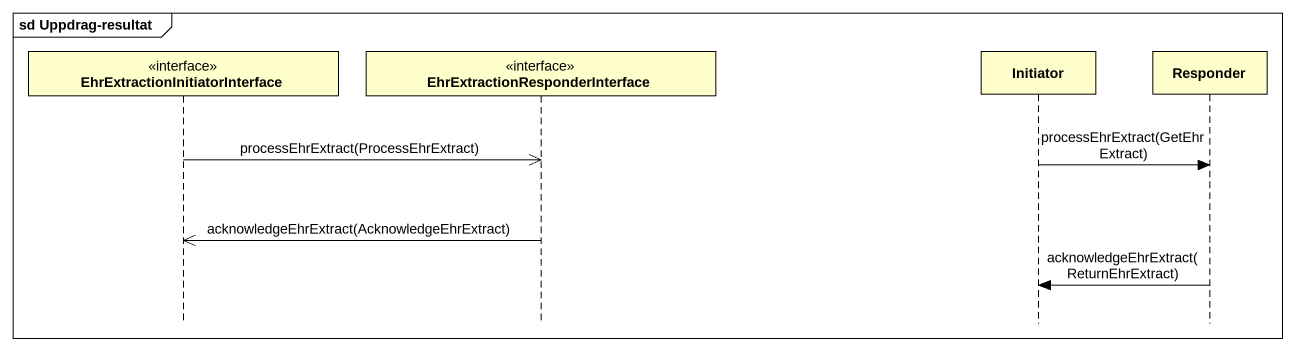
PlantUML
@startuml
mainframe sd Uppdrag-resultat
hide footbox
participant "EhrExtractionInitiatorInterface" as EhrExtractionInitiatorInterf <<interface>>
participant "EhrExtractionResponderInterface" as EhrExtractionResponderInterf <<interface>>
participant Initiator
participant Responder

EhrExtractionInitiatorInterf ->> EhrExtractionResponderInterf : processEhrExtract(ProcessEhrExtract)
Initiator -> Responder : processEhrExtract(GetEhrExtract)
EhrExtractionResponderInterf ->> EhrExtractionInitiatorInterf : acknowledgeEhrExtract(AcknowledgeEhrExtract)
Responder -> Initiator : acknowledgeEhrExtract(ReturnEhrExtract)
@enduml
